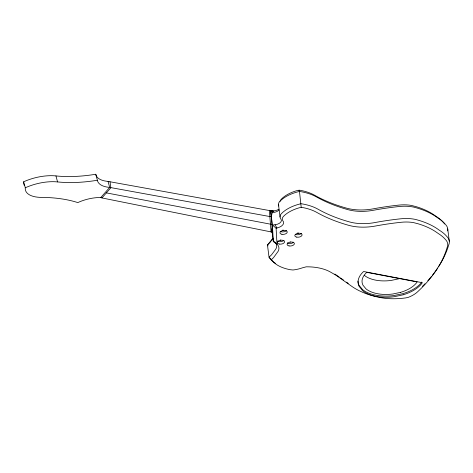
<?xml version="1.0" encoding="UTF-8"?>
<svg xmlns="http://www.w3.org/2000/svg" width="473" height="473" viewBox="0 0 473 473"><rect width="100%" height="100%" fill="white"/><g stroke="black" fill="none" stroke-linecap="round" stroke-linejoin="round"><path stroke-width="0.71" d="M271.478 215.044L272.223 232.929L273.323 241.526L277.474 244.571A18.211 9.785 -7.3 0 1 278.13 251.329L273.554 257.59L271.461 259.642L272.087 260.534A38.307 20.581 -7.3 0 0 290.239 269.705L292.97 269.994A23.703 12.736 -7.3 0 0 302.377 267.842L306.25 266.813L308.94 266.843A38.768 20.83 -7.3 0 1 330.793 272.247L333.897 274.033A84.082 45.177 -7.3 0 1 338.059 276.67L351.22 285.952A80.321 43.155 -7.3 0 0 379.5 297.44L384.821 298.309A49.399 26.541 -7.3 0 0 405.751 297.901L408.3 297.351A25.548 13.729 -7.3 0 0 417.476 291.912A200.676 107.82 -7.3 0 0 436.23 270.278L440.085 264.277A202.604 108.861 -7.3 0 0 448.623 245.239A23.792 12.783 -7.3 0 0 446.896 236.524A60.219 32.353 -7.3 0 0 439.121 230.085A78.329 42.085 -7.3 0 0 415.14 219.354A28.652 15.396 -7.3 0 0 400.802 218.792A179.332 96.356 -7.3 0 0 374.841 222.57A34.754 18.672 -7.3 0 1 349.393 221.896A152.43 81.9 -7.3 0 1 318.057 209.22A47.743 25.654 -7.3 0 0 301.047 203.709A31.667 17.016 -7.3 0 0 280.796 214.358A12.168 6.539 -7.3 0 0 280.927 219.088A6.965 3.743 -7.3 0 1 275.014 224.787L272.407 225.036L273.323 241.526L274.789 242.04L276.989 244.068L276.108 228.211L272.407 225.036L270.544 210.751L274.76 210.81A8.886 4.771 -7.3 0 0 278.686 209.279M272.968 238.238L267.464 244.955L269.036 257.229L271.461 259.642M273.051 238.41L269.965 242.543L267.464 244.955A40.223 21.61 -7.3 0 0 268.085 245.889M23.674 181.78L25.288 187.781A27.257 12.842 -15 0 0 41.287 197.395L44.036 197.412A112.16 52.84 -15 0 1 77.797 202.592A27.712 13.055 -15 0 1 100.82 197.501L109.671 187.403L108.063 181.401A25.418 11.973 -15 0 1 95.765 174.247A91.23 42.978 -15 0 1 55.95 175.921A34.127 16.076 -15 0 0 23.674 181.78A27.257 12.842 -15 0 0 24.425 185.629M100.82 197.501L101.955 197.945L110.806 187.846L110.032 181.774L108.063 181.401M271.857 210.988L273.329 211.579L273.908 211.017M444.573 224.013A21.876 11.754 -7.3 0 0 444.005 223.191L443.272 222.369A58.362 31.354 -7.3 0 0 436.484 216.587L432.943 214.174A76.413 41.056 -7.3 0 0 416.169 206.671L411.315 205.418A26.754 14.373 -7.3 0 0 398.952 205.087A177.499 95.369 -7.3 0 0 373.25 208.835L370.962 209.22A36.652 19.695 -7.3 0 1 346.449 208.12A154.328 82.923 -7.3 0 1 314.716 195.29A45.869 24.643 -7.3 0 0 299.935 190.252L297.623 190.436A29.758 15.987 -7.3 0 0 281.624 198.855L280.483 200.191A10.252 5.51 -7.3 0 0 280.099 201.321M438.607 266.553A200.913 107.95 -7.3 0 0 447.068 247.663L447.446 246.664A21.876 11.754 -7.3 0 0 446.205 240.379L445.477 239.557A58.362 31.354 -7.3 0 0 438.684 233.774L435.142 231.368A76.413 41.056 -7.3 0 0 418.374 223.859L413.52 222.606A26.754 14.373 -7.3 0 0 401.151 222.28A177.499 95.369 -7.3 0 0 375.45 226.023L373.162 226.407A36.652 19.695 -7.3 0 1 348.648 225.314A154.328 82.923 -7.3 0 1 316.922 212.483A45.869 24.643 -7.3 0 0 302.135 207.44L299.823 207.629A29.758 15.987 -7.3 0 0 283.824 216.043L282.683 217.385A10.252 5.51 -7.3 0 0 282.771 220.666L283.457 221.736A8.886 4.771 -7.3 0 1 276.959 227.998L276.108 228.211M110.032 181.774L273.299 211.248M271.573 216.859L109.671 187.403A25.418 11.973 -15 0 1 97.379 180.248A91.23 42.978 -15 0 1 57.558 181.922A34.127 16.076 -15 0 0 25.288 187.781M106.378 192.895L272.028 224.468M101.955 197.945L272.359 232.172M339.206 277.06L336.185 274.943A82.284 44.214 -7.3 0 0 334.878 274.062M340.412 277.905L343.433 280.016M346.449 282.133L348.264 283.398M275.014 224.787L276.959 227.998M299.001 190.093L299.474 191.429L301.2 207.28M95.765 174.247L97.379 180.248M55.95 175.921L57.558 181.922M271.981 210.84L272.259 212.608L271.307 216.445L270.544 210.751L272.259 212.608A6.965 3.743 -7.3 0 0 279.1 209.947M447.73 228.885L449.303 241.159M278.491 204.744L280.063 217.024M271.744 228.796L272.182 232.208M269.374 210.538L271.076 231.918M271.774 229.281L272.223 232.929M283.889 240.319A3.672 1.969 -7.3 0 1 277.574 241.047M280.861 240.042A0.704 0.378 -7.3 0 1 280.329 240.065M293.662 242.182A3.672 1.969 -7.3 0 1 287.348 242.909M283.77 230.126A0.656 0.355 -7.3 0 1 282.665 230.097M290.452 241.945A0.715 0.384 -7.3 0 1 290.097 241.934M447.683 230.907A23.792 12.783 -7.3 0 0 445.324 224.243A60.219 32.353 -7.3 0 0 437.549 217.805A78.329 42.085 -7.3 0 0 413.568 207.073A28.652 15.396 -7.3 0 0 399.23 206.512A179.332 96.356 -7.3 0 0 373.268 210.296A34.754 18.672 -7.3 0 1 347.821 209.622A152.43 81.9 -7.3 0 1 316.484 196.945A47.743 25.654 -7.3 0 0 299.474 191.429A31.667 17.016 -7.3 0 0 279.224 202.077A12.168 6.539 -7.3 0 0 278.851 206.015M275.919 243.364A16.295 8.756 -7.3 0 1 275.511 249.508L271.537 254.823L269.036 257.229A40.223 21.61 -7.3 0 0 275.753 263.526M274.789 242.04A16.295 8.756 -7.3 0 1 275.41 242.684M437.691 268.037A202.604 108.861 -7.3 0 1 432.239 275.469M431.388 276.522A202.604 108.861 -7.3 0 1 427.811 280.696M424.943 283.788A202.604 108.861 -7.3 0 1 422.436 286.342M298.729 233.006A0.804 0.432 -7.3 0 1 297.369 232.964M301.372 233.378A3.672 1.969 -7.3 0 1 295.678 234.448M286.526 230.552A3.672 1.969 -7.3 0 1 280.217 231.279M400.235 278.366A28.693 15.414 -7.3 0 1 398.905 278.78L391.147 280.436A28.693 15.414 -7.3 0 1 364.269 275.31M421.821 282.074A33.459 17.98 -7.3 0 1 402.961 293.632L393.914 295.554A33.459 17.98 -7.3 0 1 362.566 289.582L359.007 285.254A33.459 17.98 -7.3 0 1 357.937 281.057M400.637 292.338L392.886 293.987A28.693 15.414 -7.3 0 1 366.001 288.867L362.951 285.154A28.693 15.414 -7.3 0 1 366.764 272.353L417.145 281.955A28.693 15.414 -7.3 0 1 400.637 292.338M403.108 294.809L394.062 296.737A33.459 17.98 -7.3 0 1 362.72 290.759L359.155 286.431A33.459 17.98 -7.3 0 1 363.607 271.502L422.359 282.7A33.459 17.98 -7.3 0 1 403.108 294.809M279.289 244.068A3.672 1.969 -7.3 0 0 284.61 241.733A3.672 1.969 -7.3 0 0 278.999 240.662A3.672 1.969 -7.3 0 0 279.289 244.068M289.062 245.93A3.672 1.969 -7.3 0 0 294.383 243.595A3.672 1.969 -7.3 0 0 288.767 242.525A3.672 1.969 -7.3 0 0 289.062 245.93M281.926 234.301A3.672 1.969 -7.3 0 0 287.247 231.965A3.672 1.969 -7.3 0 0 281.636 230.895A3.672 1.969 -7.3 0 0 281.926 234.301M296.772 237.133A3.672 1.969 -7.3 0 0 302.093 234.797A3.672 1.969 -7.3 0 0 296.482 233.727A3.672 1.969 -7.3 0 0 296.772 237.133"/></g></svg>
